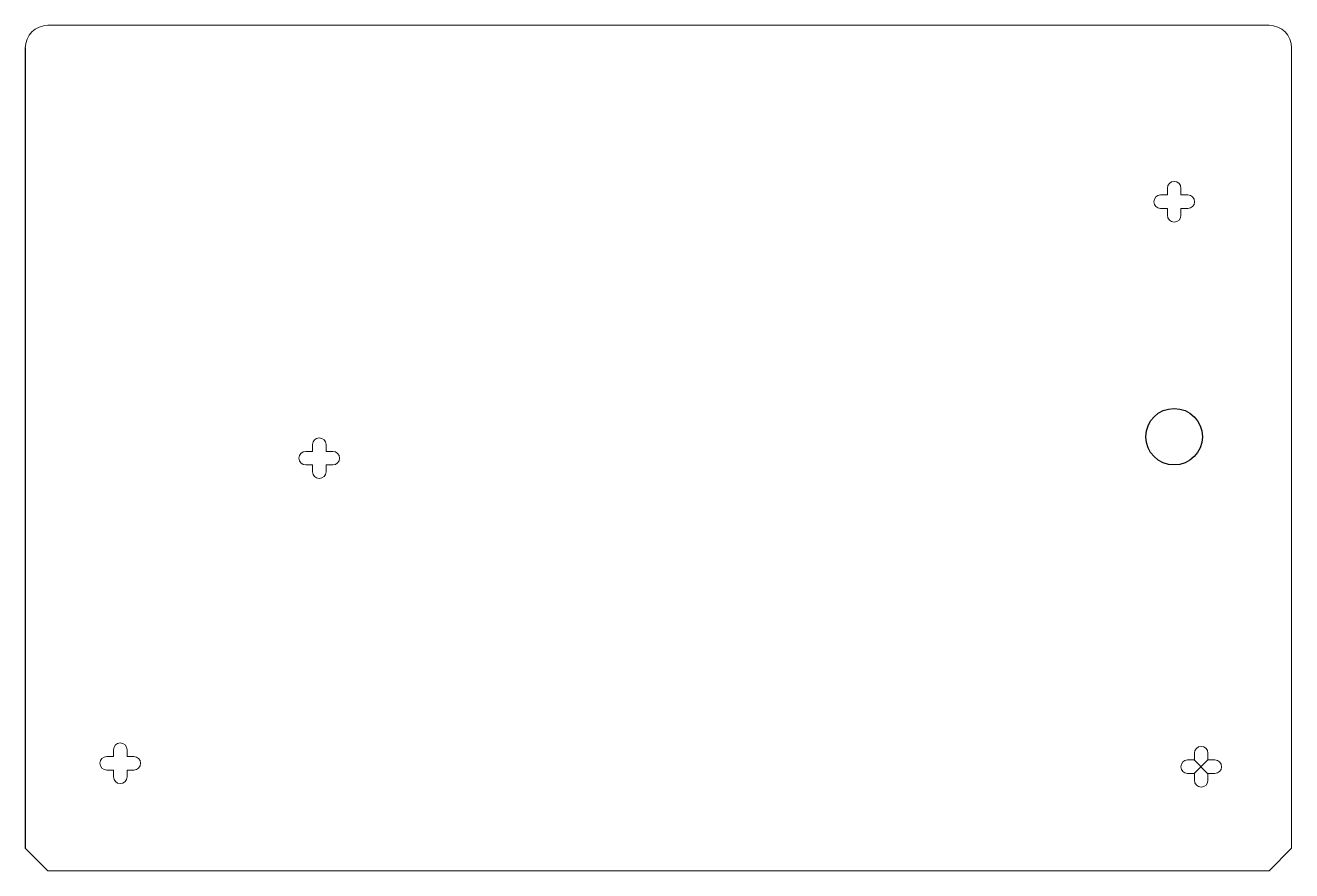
# Model space of a CAD drawing. Header units: millimetres. Extents: x -86 to 194, y 467 to 654.
import ezdxf

# ---------------------------------------------------------------- set-up
doc = ezdxf.new("R2010")
doc.units = ezdxf.units.MM

msp = doc.modelspace()

# ---------------------------------------------------------------- linework, layer by layer
at = {"color": 7, "linetype": 'Continuous', "lineweight": 15}
for p, q in [((188.76, 653.82), (-81.24, 653.82)), ((193.76, 471.82), (193.76, 648.82)), ((-81.24, 466.82), (-86.24, 471.82)), ((188.76, 466.82), (193.76, 471.82)), ((-81.24, 466.82), (188.76, 466.82))]:
    msp.add_line(p, q, dxfattribs=at)
for p, q in [((-86.24, 648.82), (-86.24, 471.82)), ((175.26, 491.37), (172.21, 488.32)), ((172.21, 491.32), (175.26, 488.27))]:
    msp.add_line(p, q)
at = {"color": 3, "linetype": 'Continuous', "lineweight": 15}
for p, q in [((164.79, 616.29), (166.24, 616.29)), ((166.29, 617.79), (166.29, 616.34)), ((169.29, 617.79), (169.29, 616.34)), ((170.79, 616.29), (169.34, 616.29)), ((164.79, 613.29), (166.24, 613.29)), ((166.29, 613.24), (166.29, 611.79)), ((169.29, 613.24), (169.29, 611.79)), ((169.34, 613.29), (170.79, 613.29)), ((-22.74, 561.07), (-22.74, 559.62)), ((-19.74, 561.07), (-19.74, 559.62)), ((-22.79, 559.57), (-24.24, 559.57)), ((-18.24, 559.57), (-19.69, 559.57)), ((-22.79, 556.57), (-24.24, 556.57)), ((-22.74, 556.52), (-22.74, 555.07)), ((-19.74, 555.07), (-19.74, 556.52)), ((-18.24, 556.57), (-19.69, 556.57)), ((-66.74, 493.57), (-66.74, 492.12)), ((-63.74, 493.57), (-63.74, 492.12)), ((172.26, 492.82), (172.26, 491.37)), ((175.26, 492.82), (175.26, 491.37)), ((-66.79, 492.07), (-68.24, 492.07)), ((-62.24, 492.07), (-63.69, 492.07)), ((170.76, 491.32), (172.21, 491.32)), ((176.76, 491.32), (175.31, 491.32)), ((-66.79, 489.07), (-68.24, 489.07)), ((-66.74, 489.02), (-66.74, 487.57)), ((-63.74, 487.57), (-63.74, 489.02)), ((-62.24, 489.07), (-63.69, 489.07)), ((170.76, 488.32), (172.21, 488.32)), ((172.26, 488.27), (172.26, 486.82)), ((175.26, 488.27), (175.26, 486.82)), ((175.31, 488.32), (176.76, 488.32))]:
    msp.add_line(p, q, dxfattribs=at)
msp.add_circle((167.76, 562.82), 6.25)
at = {"color": 7, "linetype": 'Continuous', "lineweight": 15}
for centre, start, end in [((-81.24, 648.82), 90, 180), ((188.76, 648.82), 0, 90)]:
    msp.add_arc(centre, 5, start, end, dxfattribs=at)
at = {"color": 3, "linetype": 'Continuous', "lineweight": 15}
for centre, radius, start, end in [((167.79, 617.79), 1.5, 0, 180), ((164.79, 614.79), 1.5, 90, 270), ((166.24, 616.34), 0.05, 270, 360), ((169.34, 616.34), 0.05, 180, 270), ((170.79, 614.79), 1.5, 270, 90), ((166.24, 613.24), 0.05, 0, 90), ((169.34, 613.24), 0.05, 90, 180), ((167.79, 611.79), 1.5, 180, 0), ((-21.24, 561.07), 1.5, 0, 180), ((-24.24, 558.07), 1.5, 90, 270), ((-22.79, 559.62), 0.05, 270, 0), ((-19.69, 559.62), 0.05, 180, 270), ((-18.24, 558.07), 1.5, 270, 90), ((-22.79, 556.52), 0.05, 0, 90), ((-21.24, 555.07), 1.5, 180, 0), ((-19.69, 556.52), 0.05, 90, 180), ((-65.24, 493.57), 1.5, 0, 180), ((173.76, 492.82), 1.5, 0, 180), ((-68.24, 490.57), 1.5, 90, 270), ((-66.79, 492.12), 0.05, 270, 0), ((-63.69, 492.12), 0.05, 180, 270), ((-62.24, 490.57), 1.5, 270, 90), ((170.76, 489.82), 1.5, 90, 270), ((172.21, 491.37), 0.05, 270, 360), ((175.31, 491.37), 0.05, 180, 270), ((176.76, 489.82), 1.5, 270, 90), ((-66.79, 489.02), 0.05, 0, 90), ((-65.24, 487.57), 1.5, 180, 0), ((-63.69, 489.02), 0.05, 90, 180), ((172.21, 488.27), 0.05, 0, 90), ((175.31, 488.27), 0.05, 90, 180), ((173.76, 486.82), 1.5, 180, 0)]:
    msp.add_arc(centre, radius, start, end, dxfattribs=at)

doc.saveas('drawing.dxf')
